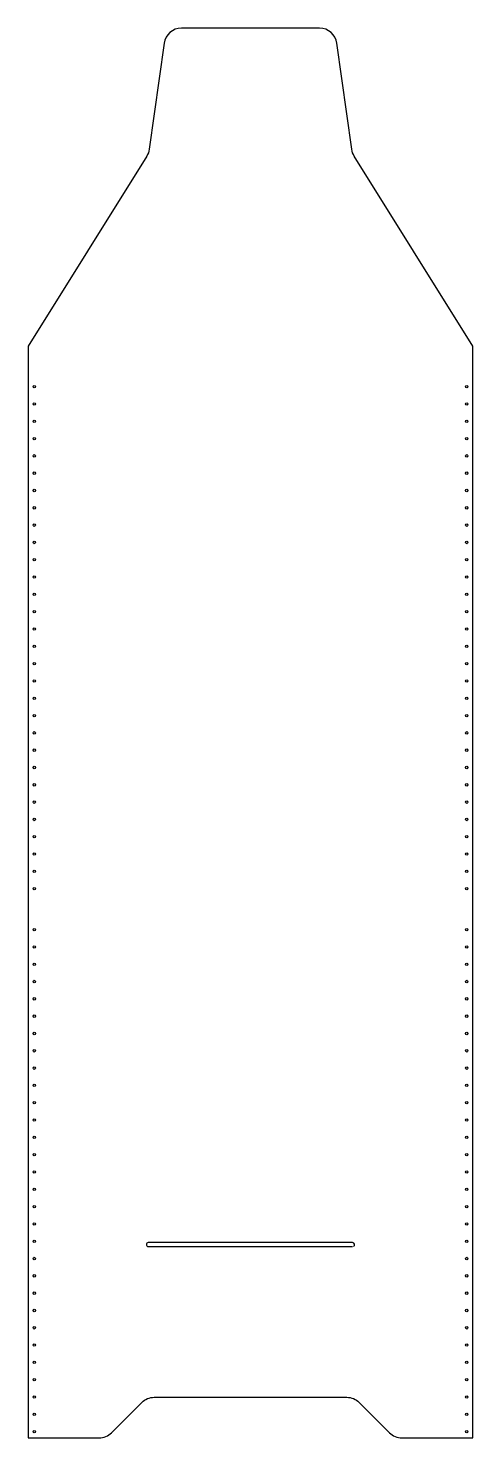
# Model space of a CAD drawing. Header units: millimetres. Extents: x 1098 to 1370, y 1504 to 2365.
import ezdxf

# ---------------------------------------------------------------- set-up
doc = ezdxf.new("R2010")
doc.units = ezdxf.units.MM

msp = doc.modelspace()

# ---------------------------------------------------------------- linework, layer by layer
msp.add_lwpolyline([(1141.83, 1504.19, 0.198912), (1149.4, 1507.32), (1167.88, 1525.8, -0.198912), (1175.45, 1528.94), (1293.32, 1528.94, -0.198912), (1300.89, 1525.8), (1319.37, 1507.32, 0.198912), (1326.93, 1504.19), (1370.38, 1504.19), (1370.38, 2171.19), (1297.85, 2287.26, -0.105104), (1296.33, 2291.44), (1287.23, 2356.23, 0.373885), (1276.63, 2365.44), (1192.14, 2365.44, 0.373885), (1181.54, 2356.23), (1172.44, 2291.44, -0.105104), (1170.91, 2287.26), (1098.38, 2171.19), (1098.38, 1504.19)], format="xyb", close=True)
msp.add_lwpolyline([(1297.35, 1621.17, 0.815475), (1296.87, 1623.47), (1171.89, 1623.47, 1), (1171.89, 1621.07), (1296.87, 1621.07)], format="xyb")
for centre in [(1102.13, 2146.44), (1366.63, 2146.44), (1102.13, 2135.86), (1366.63, 2135.86), (1102.13, 2125.28), (1366.63, 2125.28), (1102.13, 2114.71), (1366.63, 2114.71), (1102.13, 2104.13), (1366.63, 2104.13), (1102.13, 2093.55), (1366.63, 2093.55), (1102.13, 2082.97), (1366.63, 2082.97), (1102.13, 2072.4), (1366.63, 2072.4), (1102.13, 2061.82), (1366.63, 2061.82), (1102.13, 2051.24), (1366.63, 2051.24), (1102.13, 2040.66), (1366.63, 2040.66), (1102.13, 2030.09), (1366.63, 2030.09), (1102.13, 2019.51), (1366.63, 2019.51), (1102.13, 2008.93), (1366.63, 2008.93), (1102.13, 1998.35), (1366.63, 1998.35), (1102.13, 1987.78), (1366.63, 1987.78), (1102.13, 1977.2), (1366.63, 1977.2), (1102.13, 1966.62), (1366.63, 1966.62), (1102.13, 1956.04), (1366.63, 1956.04), (1102.13, 1945.47), (1366.63, 1945.47), (1102.13, 1934.89), (1366.63, 1934.89), (1102.13, 1924.31), (1366.63, 1924.31), (1102.13, 1913.73), (1366.63, 1913.73), (1102.13, 1903.16), (1366.63, 1903.16), (1102.13, 1892.58), (1366.63, 1892.58), (1102.13, 1882), (1366.63, 1882), (1102.13, 1871.42), (1366.63, 1871.42), (1102.13, 1860.85), (1366.63, 1860.85), (1102.13, 1850.27), (1366.63, 1850.27), (1102.13, 1839.69), (1366.63, 1839.69), (1102.13, 1814.69), (1366.63, 1814.69), (1102.13, 1804.11), (1366.63, 1804.11), (1102.13, 1793.53), (1366.63, 1793.53), (1102.13, 1782.96), (1366.63, 1782.96), (1102.13, 1772.38), (1366.63, 1772.38), (1102.13, 1761.8), (1366.63, 1761.8), (1102.13, 1751.22), (1366.63, 1751.22), (1102.13, 1740.65), (1366.63, 1740.65), (1102.13, 1730.07), (1366.63, 1730.07), (1102.13, 1719.49), (1366.63, 1719.49), (1102.13, 1708.91), (1366.63, 1708.91), (1102.13, 1698.34), (1366.63, 1698.34), (1102.13, 1687.76), (1366.63, 1687.76), (1102.13, 1677.18), (1366.63, 1677.18), (1102.13, 1666.6), (1366.63, 1666.6), (1102.13, 1656.03), (1366.63, 1656.03), (1102.13, 1645.45), (1366.63, 1645.45), (1102.13, 1634.87), (1366.63, 1634.87), (1102.13, 1624.29), (1366.63, 1624.29), (1102.13, 1613.72), (1366.63, 1613.72), (1102.13, 1603.14), (1366.63, 1603.14), (1102.13, 1592.56), (1366.63, 1592.56), (1102.13, 1581.98), (1366.63, 1581.98), (1102.13, 1571.41), (1366.63, 1571.41), (1102.13, 1560.83), (1366.63, 1560.83), (1102.13, 1550.25), (1366.63, 1550.25), (1102.13, 1539.67), (1366.63, 1539.67), (1102.13, 1529.1), (1366.63, 1529.1), (1102.13, 1518.52), (1366.63, 1518.52), (1102.13, 1507.94), (1366.63, 1507.94)]:
    msp.add_circle(centre, 0.75)

doc.saveas('drawing.dxf')
